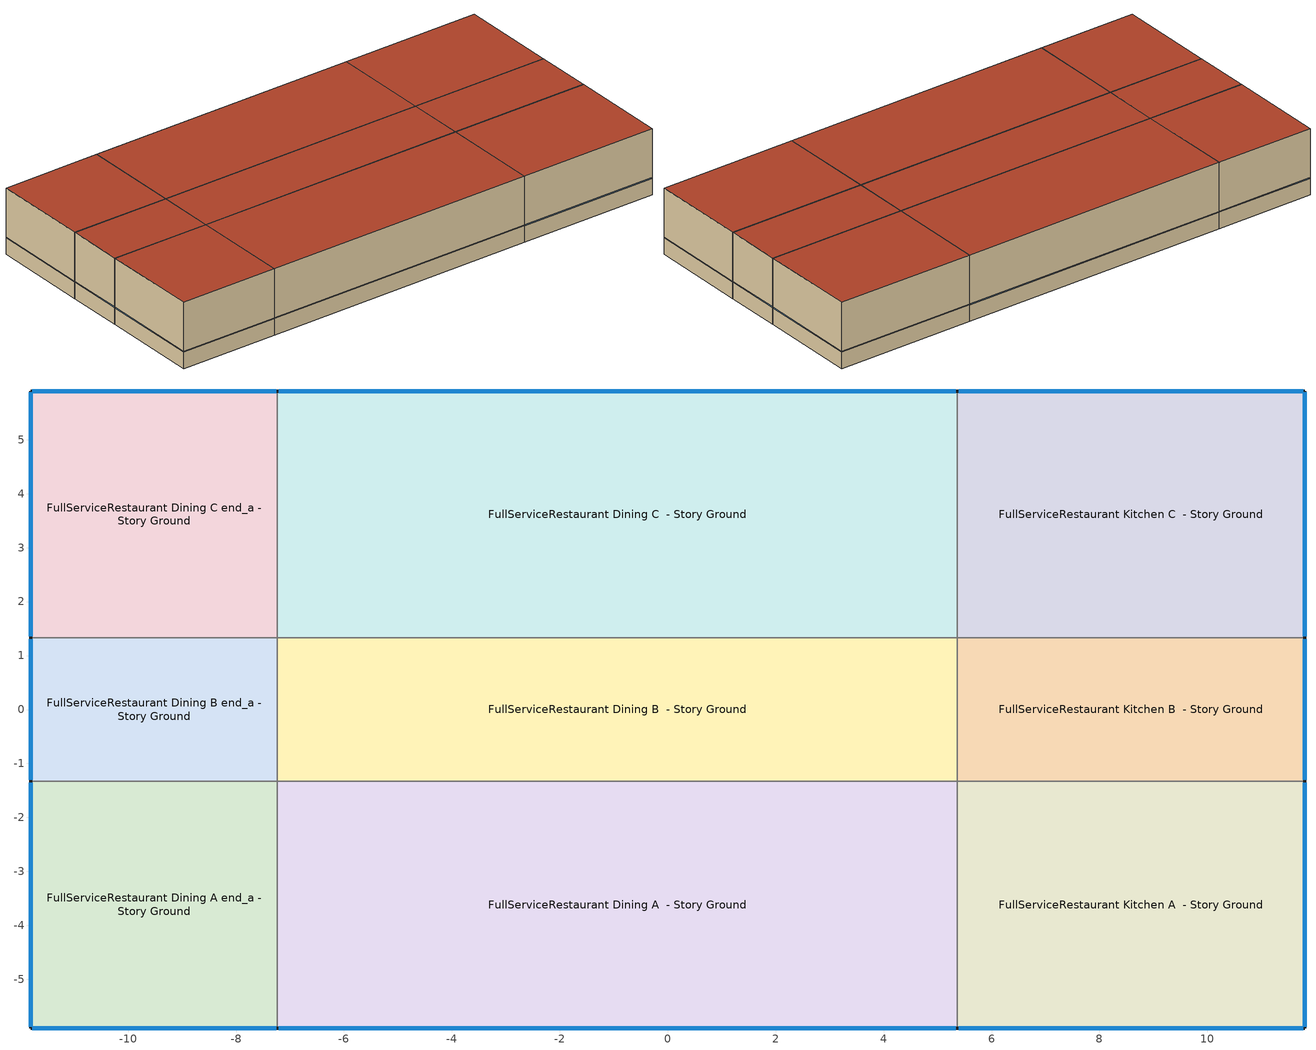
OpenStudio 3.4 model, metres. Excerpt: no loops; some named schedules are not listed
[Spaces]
FullServiceRestaurant Dining A end_a - Story Ground
 floor ground (Foundation F 126 Perim 914 Area 209): -11.8,-5.9 -11.8,-1.33 -7.23,-1.33 -7.23,-5.9 z0
 wall outside: -11.8,-1.33 -11.8,-5.9 -7.23,-5.9 z0:3.05
 wall to FullServiceRestaurant Dining B end_a - Story Ground: -7.23,-1.33 -11.8,-1.33 z0:3.05
 wall to FullServiceRestaurant Dining A  - Story Ground: -7.23,-5.9 -7.23,-1.33 z0:3.05
 window (Window U-1.01 SHGC 0.58): -11.78,-5.9 -7.26,-5.9 / -11.8,-1.36 -11.8,-5.88 z0.76:0.79
 roof outside (Typical IEAD Roof R-21.74): -7.23,-5.9 -7.23,-1.33 -11.8,-1.33 -11.8,-5.9 z3.05
FullServiceRestaurant Dining B end_a - Story Ground
 floor ground (Foundation F 126 Perim 266 Area 1217): -11.8,-1.33 -11.8,1.33 -7.23,1.33 -7.23,-1.33 z0
 wall outside: -11.8,1.33 -11.8,-1.33 z0:3.05
 wall to FullServiceRestaurant Dining C end_a - Story Ground: -7.23,1.33 -11.8,1.33 z0:3.05
 wall to FullServiceRestaurant Dining B  - Story Ground: -7.23,-1.33 -7.23,1.33 z0:3.05
 window (Window U-1.01 SHGC 0.58): -11.8,1.31 -11.8,-1.31 z0.76:0.79
 roof outside (Typical IEAD Roof R-21.74): -7.23,-1.33 -7.23,1.33 -11.8,1.33 -11.8,-1.33 z3.05
FullServiceRestaurant Dining C end_a - Story Ground
 floor ground (Foundation F 126 Perim 914 Area 209): -11.8,1.33 -11.8,5.9 -7.23,5.9 -7.23,1.33 z0
 wall outside: -7.23,5.9 -11.8,5.9 -11.8,1.33 z0:3.05
 wall to FullServiceRestaurant Dining C  - Story Ground: -7.23,1.33 -7.23,5.9 z0:3.05
 window (Window U-1.01 SHGC 0.58): -11.8,5.88 -11.8,1.36 / -7.26,5.9 -11.78,5.9 z0.76:0.79
 roof outside (Typical IEAD Roof R-21.74): -7.23,1.33 -7.23,5.9 -11.8,5.9 -11.8,1.33 z3.05
FullServiceRestaurant Dining A  - Story Ground
 floor ground (Foundation F 126 Perim 126 Area 5759): -7.23,-5.9 -7.23,-1.33 5.36,-1.33 5.36,-5.9 z0
 wall outside: -7.23,-5.9 5.36,-5.9 z0:3.05
 wall to FullServiceRestaurant Dining B  - Story Ground: 5.36,-1.33 -7.23,-1.33 z0:3.05
 wall to FullServiceRestaurant Kitchen A  - Story Ground: 5.36,-5.9 5.36,-1.33 z0:3.05
 window (Window U-1.01 SHGC 0.58): -7.21,-5.9 5.34,-5.9 z0.76:0.79
 roof outside (Typical IEAD Roof R-21.74): 5.36,-5.9 5.36,-1.33 -7.23,-1.33 -7.23,-5.9 z3.05
FullServiceRestaurant Dining B  - Story Ground
 floor ground (Foundation F 126 Perim 0 Area 3352): -7.23,-1.33 -7.23,1.33 5.36,1.33 5.36,-1.33 z0
 wall to FullServiceRestaurant Dining C  - Story Ground: 5.36,1.33 -7.23,1.33 z0:3.05
 wall to FullServiceRestaurant Kitchen B  - Story Ground: 5.36,-1.33 5.36,1.33 z0:3.05
 roof outside (Typical IEAD Roof R-21.74): 5.36,-1.33 5.36,1.33 -7.23,1.33 -7.23,-1.33 z3.05
FullServiceRestaurant Dining C  - Story Ground
 floor ground (Foundation F 126 Perim 126 Area 5759): -7.23,1.33 -7.23,5.9 5.36,5.9 5.36,1.33 z0
 wall outside: 5.36,5.9 -7.23,5.9 z0:3.05
 wall to FullServiceRestaurant Kitchen C  - Story Ground: 5.36,1.33 5.36,5.9 z0:3.05
 window (Window U-1.01 SHGC 0.58): 5.34,5.9 -7.21,5.9 z0.76:0.79
 roof outside (Typical IEAD Roof R-21.74): 5.36,1.33 5.36,5.9 -7.23,5.9 -7.23,1.33 z3.05
FullServiceRestaurant Kitchen A  - Story Ground
 floor ground (Foundation F 126 Perim 1101 Area 2945): 5.36,-5.9 5.36,-1.33 11.8,-1.33 11.8,-5.9 z0
 wall outside: 5.36,-5.9 11.8,-5.9 11.8,-1.33 z0:3.05
 wall to FullServiceRestaurant Kitchen B  - Story Ground: 11.8,-1.33 5.36,-1.33 z0:3.05
 window (Window U-1.01 SHGC 0.58): 5.39,-5.9 11.78,-5.9 / 11.8,-5.88 11.8,-1.36 z0.76:0.79
 roof outside (Typical IEAD Roof R-21.74): 11.8,-5.9 11.8,-1.33 5.36,-1.33 5.36,-5.9 z3.05
FullServiceRestaurant Kitchen B  - Story Ground
 floor ground (Foundation F 126 Perim 266 Area 1714): 5.36,-1.33 5.36,1.33 11.8,1.33 11.8,-1.33 z0
 wall outside: 11.8,-1.33 11.8,1.33 z0:3.05
 wall to FullServiceRestaurant Kitchen C  - Story Ground: 11.8,1.33 5.36,1.33 z0:3.05
 window (Window U-1.01 SHGC 0.58): 11.8,-1.31 11.8,1.31 z0.76:0.79
 roof outside (Typical IEAD Roof R-21.74): 11.8,-1.33 11.8,1.33 5.36,1.33 5.36,-1.33 z3.05
FullServiceRestaurant Kitchen C  - Story Ground
 floor ground (Foundation F 126 Perim 1101 Area 2945): 5.36,1.33 5.36,5.9 11.8,5.9 11.8,1.33 z0
 wall outside: 11.8,1.33 11.8,5.9 5.36,5.9 z0:3.05
 window (Window U-1.01 SHGC 0.58): 11.78,5.9 5.39,5.9 / 11.8,1.36 11.8,5.88 z0.76:0.79
 roof outside (Typical IEAD Roof R-21.74): 11.8,1.33 11.8,5.9 5.36,5.9 5.36,1.33 z3.05
[Site]
Phoenix Deer Valley_AZ_USA: Latitude {deg}=33.69; Longitude {deg}=-112.08; Time Zone {hr}=-7; Elevation {m}=450; Terrain=City
[Site:WaterMainsTemperature]
Calculation Method=Correlation; Annual Average Outdoor Air Temperature {C}=23.2; Maximum Difference In Monthly Average Outdoor Air Temperatures {deltaC}=22.2
[SizingPeriod:DesignDay] Daily Dry-Bulb Temperature Range {deltaC}=11.6; Barometric Pressure {Pa}=96035; Wind Speed {m/s}=4.6; Wind Direction {deg}=250; Rain Indicator=No; Snow Indicator=No; Day of Month=21; Month=7; Day Type=SummerDesignDay; Daylight Saving Time Indicator=No; Dry-Bulb Temperature Range Modifier Type=DefaultMultipliers; Solar Model Indicator=ASHRAETau; ASHRAE Clear Sky Optical Depth for Beam Irradiance=0.359; ASHRAE Clear Sky Optical Depth for Diffuse Irradiance=2.367
Name | Maximum Dry-Bulb Temperature {C} | Humidity Condition Type | Wetbulb or DewPoint at Maximum Dry-Bulb {C}
Phoenix Deer Valley Ann Clg .4% Condns DB=>MWB 1 | 42.4 | Wetbulb | 20.7
Phoenix Deer Valley Ann Clg .4% Condns WB=>MDB 1 | 34.4 | Wetbulb | 23.9
Phoenix Deer Valley Ann Clg 1% Condns DB=>MWB 1 | 41.3 | Wetbulb | 20.4
Phoenix Deer Valley Ann Clg 2% Condns DP=>MDB 1 | 29.3 | Dewpoint | 18.9
[ClimateZones]
Climate Zone Institution Name 1=ASHRAE; Climate Zone Document Name 1=ANSI/ASHRAE Standard 169; Climate Zone Document Year 1=2006; Climate Zone Value 1=ASHRAE 169-2013-2B
[Building]
ComStock DOE Ref 1980-2004|FullServiceRestaurant: North Axis {deg}=180; Default Construction Set=ComStock DOE Ref 1980-2004 - FullSrvRest - ASHRAE 169-2013-2B; Default Schedule Set=Building Default Schedule Set; Standards Building Type=FullServiceRestaurant
[Site:GroundTemperature:FCfactorMethod]
January Ground Temperature {C}=20.9; February Ground Temperature {C}=15.4; March Ground Temperature {C}=11.9; April Ground Temperature {C}=14.8; May Ground Temperature {C}=12.7; June Ground Temperature {C}=15.4; July Ground Temperature {C}=23.3; August Ground Temperature {C}=26.3; September Ground Temperature {C}=31.2; October Ground Temperature {C}=30.4; November Ground Temperature {C}=29.8; December Ground Temperature {C}=27.8
[Construction:FfactorGroundFloor] F-Factor {W/m-K}=1.26344
Name | Area {m2} | PerimeterExposed {m}
Foundation F 126 Perim 1101 Area 2945 | 29.447 | 11.0127
Foundation F 126 Perim 266 Area 1714 | 17.1378 | 2.66085
Foundation F 126 Perim 0 Area 3352 | 33.5187 | 0
Foundation F 126 Perim 126 Area 5759 | 57.5934 | 12.597
Foundation F 126 Perim 914 Area 209 | 20.9032 | 9.144
Foundation F 126 Perim 266 Area 1217 | 12.1654 | 2.66085
[DefaultConstructionSet]
ComStock DOE Ref 1980-2004 - FullSrvRest - ASHRAE 169-2013-2B: Default Exterior Surface Constructions=Default Surface Constructions 1; Default Interior Surface Constructions=Default Surface Constructions 2; Default Ground Contact Surface Constructions=Default Surface Constructions 3; Default Exterior SubSurface Constructions=Default Sub Surface Constructions 1; Default Interior SubSurface Constructions=Default Sub Surface Constructions 2; Interior Partition Construction=Typical Interior Partition
[DefaultSurfaceConstructions]
Name | Floor Construction | Wall Construction | Roof Ceiling Construction
Default Surface Constructions 1 | Typical Insulated Exterior Mass Floor | Typical Insulated Steel Framed Exterior Wall R-4.17 | Typical Wood Joist Attic Floor R-21.74
Default Surface Constructions 2 | Typical Interior Floor | Typical Interior Wall | Typical Interior Ceiling
Default Surface Constructions 3 | Typical Insulated Carpeted 6in Slab Floor | Typical Insulated Basement Mass Wall
[Construction]
Typical Insulated Exterior Mass Floor: Typical Insulation R-1.99, 4 in. Normalweight Concrete Floor, Typical Carpet Pad
Typical Insulated Steel Framed Exterior Wall R-4.17: 25mm Stucco, 5/8 in. Gypsum Board, Typical Insulation R-1.99, 5/8 in. Gypsum Board
Typical Wood Joist Attic Floor R-21.74: 5/8 in. Gypsum Board, Typical Insulation R-20.1
Typical Interior Floor: 100mm Normalweight concrete floor, CP02 CARPET PAD
Typical Interior Wall: G01 13mm gypsum board, G01 13mm gypsum board
Typical Interior Ceiling: CP02 CARPET PAD, 100mm Normalweight concrete floor
Typical Insulated Carpeted 6in Slab Floor: 6 in. Normalweight Concrete Floor, Typical Carpet Pad
Typical Insulated Basement Mass Wall: 8 in. Concrete Block Basement Wall
U 1.22 SHGC 0.25 Simple Glazing Window U-1.22 SHGC 0.25: U 1.22 SHGC 0.25 Simple Glazing U-1.22 SHGC 0.25
U 1.22 SHGC 0.25 Simple Glazing Window U-1.22 SHGC 0.25 1: U 1.22 SHGC 0.25 Simple Glazing U-1.22 SHGC 0.25 1
Typical Insulated Metal Door: F08 Metal surface, Typical Insulation R-20.62
U 0.88 SHGC 0.16 Sgl Ref-A-L Clr 6mm: REF A CLEAR LO 6MM
Typical Overhead Door: Typical Insulation R-20.62
Typical Interior Window: Clear 3mm
Typical Interior Door; Typical Interior Partition: G05 25mm wood
Typical IEAD Roof R-21.74: Roof Membrane, Typical Insulation R-20.62, Metal Roof Surface
InteriorFurnishings 1: Std Wood 6inch 1
Window U-1.01 SHGC 0.58: Simple Glazing Single - No LowE - Tinted/Reflective - Aluminum
[Material:NoMass] Roughness=Smooth; Thermal Absorptance=0.9; Solar Absorptance=0.7
Name | Thermal Resistance {m2-K/W} | Visible Absorptance
Typical Insulation R-1.99 | 0.350071 | 0.7
Typical Carpet Pad; CP02 CARPET PAD | 0.21648 | 0.8
Typical Insulation R-20.1 | 3.54067 | 0.7
Typical Insulation R-20.62 | 3.63172 | 0.7
[Material] Thermal Absorptance=0.9
Name | Roughness | Thickness {m} | Conductivity {W/m-K} | Density {kg/m3} | Specific Heat {J/kg-K} | Solar Absorptance | Visible Absorptance
4 in. Normalweight Concrete Floor | MediumRough | 0.1016 | 2.31 | 2322 | 832 | 0.7 | 0.7
25mm Stucco | Smooth | 0.0254 | 0.72 | 1856 | 840 | 0.7 | 0.7
5/8 in. Gypsum Board | MediumSmooth | 0.0159 | 0.16 | 800 | 1090 | 0.7 | 0.7
100mm Normalweight concrete floor | MediumRough | 0.1016 | 2.31045 | 2322 | 832.557 | 0.7 | 0.7
G01 13mm gypsum board | Smooth | 0.0127 | 0.160031 | 800.001 | 1090.73 | 0.7 | 0.5
6 in. Normalweight Concrete Floor | MediumRough | 0.1524 | 2.31 | 2322 | 832 | 0.7 | 0.7
8 in. Concrete Block Basement Wall | MediumRough | 0.2032 | 1.326 | 1842 | 912 | 0.7 | 0.7
F08 Metal surface; Metal Roof Surface | Smooth | 0.0008 | 45.28 | 7824 | 500 | 0.7 | 0.7
G05 25mm wood | MediumSmooth | 0.0254 | 0.15 | 608 | 1630 | 0.5 | 0.5
Roof Membrane | VeryRough | 0.0095 | 0.16 | 1121.29 | 1460 | 0.7 | 0.7
Std Wood 6inch 1 | MediumSmooth | 0.15 | 0.12 | 540 | 1210 | 0.7 | 0.7
[DefaultSubSurfaceConstructions]
Name | Fixed Window Construction | Operable Window Construction | Door Construction | Glass Door Construction | Overhead Door Construction | Tubular Daylight Dome Construction | Tubular Daylight Diffuser Construction
Default Sub Surface Constructions 1 | U 1.22 SHGC 0.25 Simple Glazing Window U-1.22 SHGC 0.25 | U 1.22 SHGC 0.25 Simple Glazing Window U-1.22 SHGC 0.25 1 | Typical Insulated Metal Door | U 0.88 SHGC 0.16 Sgl Ref-A-L Clr 6mm | Typical Overhead Door | Typical Interior Window | Typical Interior Window
Default Sub Surface Constructions 2 | Typical Interior Window | Typical Interior Window | Typical Interior Door
[WindowMaterial:SimpleGlazingSystem]
Name | U-Factor {W/m2-K} | Solar Heat Gain Coefficient | Visible Transmittance
U 1.22 SHGC 0.25 Simple Glazing U-1.22 SHGC 0.25; U 1.22 SHGC 0.25 Simple Glazing U-1.22 SHGC 0.25 1 | 6.92748 | 0.25 | 0.11
Simple Glazing Single - No LowE - Tinted/Reflective - Aluminum | 5.73505 | 0.579 | 0.455
[WindowMaterial:Glazing] Optical Data Type=SpectralAverage; Infrared Transmittance at Normal Incidence=0; Front Side Infrared Hemispherical Emissivity=0.84; Conductivity {W/m-K}=0.9; Dirt Correction Factor for Solar and Visible Transmittance=1; Solar Diffusing=No
Name | Thickness {m} | Solar Transmittance at Normal Incidence | Front Side Solar Reflectance at Normal Incidence | Back Side Solar Reflectance at Normal Incidence | Visible Transmittance at Normal Incidence | Front Side Visible Reflectance at Normal Incidence | Back Side Visible Reflectance at Normal Incidence | Back Side Infrared Hemispherical Emissivity
REF A CLEAR LO 6MM | 0.006 | 0.066 | 0.341 | 0.493 | 0.08 | 0.41 | 0.37 | 0.4
Clear 3mm | 0.003 | 0.837 | 0.075 | 0.075 | 0.898 | 0.081 | 0.081 | 0.84
[SpaceType] Standards Building Type=FullServiceRestaurant
Name | Default Schedule Set | Design Specification Outdoor Air Object | Standards Space Type
FullServiceRestaurant Kitchen - ComStock DOE Ref 1980-2004 | FullServiceRestaurant Kitchen Schedule Set | FullServiceRestaurant Kitchen Ventilation | Kitchen
FullServiceRestaurant Dining - ComStock DOE Ref 1980-2004 | FullServiceRestaurant Dining Schedule Set | FullServiceRestaurant Dining Ventilation | Dining
[BuildingStory]
Story Ground: Nominal Z Coordinate {m}=0; Nominal Floor to Floor Height {m}=3.048
[Space] Building Story=Story Ground
Name | Space Type | Thermal Zone
FullServiceRestaurant Dining A end_a - Story Ground | FullServiceRestaurant Dining - ComStock DOE Ref 1980-2004 | Zone FullServiceRestaurant Dining A end_a - Story Ground
FullServiceRestaurant Dining B end_a - Story Ground | FullServiceRestaurant Dining - ComStock DOE Ref 1980-2004 | Zone FullServiceRestaurant Dining B end_a - Story Ground
FullServiceRestaurant Dining C end_a - Story Ground | FullServiceRestaurant Dining - ComStock DOE Ref 1980-2004 | Zone FullServiceRestaurant Dining C end_a - Story Ground
FullServiceRestaurant Dining A  - Story Ground | FullServiceRestaurant Dining - ComStock DOE Ref 1980-2004 | Zone FullServiceRestaurant Dining A  - Story Ground
FullServiceRestaurant Dining B  - Story Ground | FullServiceRestaurant Dining - ComStock DOE Ref 1980-2004 | Zone FullServiceRestaurant Dining B  - Story Ground
FullServiceRestaurant Dining C  - Story Ground | FullServiceRestaurant Dining - ComStock DOE Ref 1980-2004 | Zone FullServiceRestaurant Dining C  - Story Ground
FullServiceRestaurant Kitchen A  - Story Ground | FullServiceRestaurant Kitchen - ComStock DOE Ref 1980-2004 | Zone FullServiceRestaurant Kitchen A  - Story Ground
FullServiceRestaurant Kitchen B  - Story Ground | FullServiceRestaurant Kitchen - ComStock DOE Ref 1980-2004 | Zone FullServiceRestaurant Kitchen B  - Story Ground
FullServiceRestaurant Kitchen C  - Story Ground | FullServiceRestaurant Kitchen - ComStock DOE Ref 1980-2004 | Zone FullServiceRestaurant Kitchen C  - Story Ground
[ThermalZone] Multiplier=1; Use Ideal Air Loads=No
Name | Thermostat
Zone FullServiceRestaurant Dining A end_a - Story Ground | FullServiceRestaurant Dining - ComStock DOE Ref 1980-2004 Thermostat 1
Zone FullServiceRestaurant Dining B end_a - Story Ground | FullServiceRestaurant Dining - ComStock DOE Ref 1980-2004 Thermostat 3
Zone FullServiceRestaurant Dining C end_a - Story Ground | FullServiceRestaurant Dining - ComStock DOE Ref 1980-2004 Thermostat 5
Zone FullServiceRestaurant Dining A  - Story Ground | FullServiceRestaurant Dining - ComStock DOE Ref 1980-2004 Thermostat
Zone FullServiceRestaurant Dining B  - Story Ground | FullServiceRestaurant Dining - ComStock DOE Ref 1980-2004 Thermostat 2
Zone FullServiceRestaurant Dining C  - Story Ground | FullServiceRestaurant Dining - ComStock DOE Ref 1980-2004 Thermostat 4
Zone FullServiceRestaurant Kitchen A  - Story Ground | FullServiceRestaurant Kitchen - ComStock DOE Ref 1980-2004 Thermostat
Zone FullServiceRestaurant Kitchen B  - Story Ground | FullServiceRestaurant Kitchen - ComStock DOE Ref 1980-2004 Thermostat 1
Zone FullServiceRestaurant Kitchen C  - Story Ground | FullServiceRestaurant Kitchen - ComStock DOE Ref 1980-2004 Thermostat 2
[People:Definition] Number of People Calculation Method=People/Area; Fraction Radiant=0.3
Name | People per Space Floor Area {person/m2}
FullServiceRestaurant Dining People Definition | 0.721182
FullServiceRestaurant Kitchen People Definition | 0.0538196
[People] Work Efficiency Schedule=Work Efficiency Schedule; Clothing Insulation Schedule=Clothing Schedule; Air Velocity Schedule=Air Velocity Schedule; Multiplier=1
Name | People Definition | Space or SpaceType
FullServiceRestaurant Dining People | FullServiceRestaurant Dining People Definition | FullServiceRestaurant Dining - ComStock DOE Ref 1980-2004
FullServiceRestaurant Kitchen People | FullServiceRestaurant Kitchen People Definition | FullServiceRestaurant Kitchen - ComStock DOE Ref 1980-2004
[Lights:Definition] Design Level Calculation Method=Watts/Area; Fraction Visible=0.2; Return Air Fraction=0
Name | Watts per Space Floor Area {W/m2} | Fraction Radiant
FullServiceRestaurant Dining - ComStock DOE Ref 1980-2004 General Lights Definition | 1.90286 | 0.31
FullServiceRestaurant Dining - ComStock DOE Ref 1980-2004 Task Lights Definition | 2.61484 | 0.125
FullServiceRestaurant Dining - ComStock DOE Ref 1980-2004 Wall Wash Lights Definition | 3.8133 | 0.125
FullServiceRestaurant Kitchen - ComStock DOE Ref 1980-2004 General Lights Definition | 7.18292 | 0.31
FullServiceRestaurant Kitchen - ComStock DOE Ref 1980-2004 Task Lights Definition | 8.69031 | 0.125
[ElectricEquipment:Definition] Design Level Calculation Method=Watts/Area; Fraction Latent=0.25; Fraction Radiant=0.3
Name | Watts per Space Floor Area {W/m2} | Fraction Lost
FullServiceRestaurant Dining Elec Equip Definition | 27.1251 | 0
FullServiceRestaurant Kitchen Elec Equip Definition | 168.455 | 0.2
[ElectricEquipment] Schedule=FoodService_Restaurant BLDG_EQUIP_EndUseData BPR Adjusted
Name | Electric Equipment Definition | Space or SpaceType
FullServiceRestaurant Dining Elec Equip | FullServiceRestaurant Dining Elec Equip Definition | FullServiceRestaurant Dining - ComStock DOE Ref 1980-2004
FullServiceRestaurant Kitchen Elec Equip | FullServiceRestaurant Kitchen Elec Equip Definition | FullServiceRestaurant Kitchen - ComStock DOE Ref 1980-2004
[DesignSpecification:OutdoorAir] Outdoor Air Method=Sum
Name | Outdoor Air Flow per Person {m3/s-person} | Outdoor Air Flow per Floor Area {m3/s-m2}
FullServiceRestaurant Dining Ventilation | 0.00943895
FullServiceRestaurant Kitchen Ventilation |  | 0.0023876
[DefaultScheduleSet]
Name | Number of People Schedule | People Activity Level Schedule | Lighting Schedule | Electric Equipment Schedule | Infiltration Schedule | Gas Equipment Schedule | Hours of Operation Schedule
FullServiceRestaurant Dining Schedule Set | FullServiceRestaurant Bldg Occ | FullServiceRestaurant Activity | FoodService_Restaurant BLDG_LIGHT_EndUseData | FoodService_Restaurant BLDG_EQUIP_EndUseData | FullServiceRestaurant Infil Half On
FullServiceRestaurant Kitchen Schedule Set | FullServiceRestaurant Bldg Occ | FullServiceRestaurant Activity | FoodService_Restaurant BLDG_LIGHT_EndUseData | FoodService_Restaurant BLDG_EQUIP_EndUseData | FullServiceRestaurant Infil Half On | FullServiceRestaurant Gas Equip
Building Default Schedule Set |  |  |  |  |  |  | Building Hours of Operation NonResidential
[GasEquipment:Definition]
FullServiceRestaurant Kitchen Gas Equip Definition: Design Level Calculation Method=Watts/Area; Watts per Space Floor Area {W/m2}=1194.8; Fraction Latent=0.1; Fraction Radiant=0.2; Fraction Lost=0.7
[GasEquipment]
FullServiceRestaurant Kitchen Gas Equip: Gas Equipment Definition=FullServiceRestaurant Kitchen Gas Equip Definition; Space or SpaceType=FullServiceRestaurant Kitchen - ComStock DOE Ref 1980-2004
[SpaceInfiltration:DesignFlowRate] Schedule=Always On Discrete; Design Flow Rate Calculation Method=Flow/ExteriorArea; Constant Term Coefficient=0; Temperature Term Coefficient=0; Velocity Term Coefficient=0.224; Velocity Squared Term Coefficient=0
Name | Space or SpaceType | Flow per Exterior Surface Area {m3/s-m2}
FullServiceRestaurant Dining A  - Story Ground Infiltration | FullServiceRestaurant Dining A  - Story Ground | 0.000410093
FullServiceRestaurant Dining A end_a - Story Ground Infiltration | FullServiceRestaurant Dining A end_a - Story Ground | 0.000585847
FullServiceRestaurant Dining B end_a - Story Ground Infiltration | FullServiceRestaurant Dining B end_a - Story Ground | 0.000410093
FullServiceRestaurant Dining C  - Story Ground Infiltration | FullServiceRestaurant Dining C  - Story Ground | 0.000410093
FullServiceRestaurant Dining C end_a - Story Ground Infiltration | FullServiceRestaurant Dining C end_a - Story Ground | 0.000585847
FullServiceRestaurant Kitchen A  - Story Ground Infiltration | FullServiceRestaurant Kitchen A  - Story Ground | 0.00054613
FullServiceRestaurant Kitchen B  - Story Ground Infiltration | FullServiceRestaurant Kitchen B  - Story Ground | 0.000329328
FullServiceRestaurant Kitchen C  - Story Ground Infiltration | FullServiceRestaurant Kitchen C  - Story Ground | 0.00054613
[Exterior:Lights:Definition]
Name | Design Level {W}
Parking Areas and Drives Def (W/ft^2) | 0.0497494
Building Facades Def (W/ft^2) | 0.25
Main Entries Def (W/ft) | 30
Other Doors Def (W/ft) | 25
[Exterior:Lights] Schedule=Always On Discrete; Control Option=AstronomicalClock
Name | Exterior Lights Definition | Multiplier
Parking Areas and Drives | Parking Areas and Drives Def (W/ft^2) | 12150
Building Facades | Building Facades Def (W/ft^2) | 2323.79
Main Entries | Main Entries Def (W/ft) | 8
Other Doors | Other Doors Def (W/ft) | 3.6
[ZoneMixing] Schedule=RestaurantSitDown Kitchen_Exhaust_SCH; Design Flow Rate Calculation Method=Flow/Zone
Name | Zone | Design Flow Rate {m3/s} | Source Zone
Zone Mixing 1 | Zone FullServiceRestaurant Kitchen A  - Story Ground | 0.0977721 | Zone FullServiceRestaurant Dining A  - Story Ground
Zone Mixing 2 | Zone FullServiceRestaurant Kitchen B  - Story Ground | 0.0569023 | Zone FullServiceRestaurant Dining B  - Story Ground
Zone Mixing 3 | Zone FullServiceRestaurant Kitchen C  - Story Ground | 0.0977721 | Zone FullServiceRestaurant Dining C  - Story Ground
[ThermostatSetpoint:DualSetpoint]
Name | Heating Setpoint Temperature Schedule | Cooling Setpoint Temperature Schedule
FullServiceRestaurant Dining - ComStock DOE Ref 1980-2004 Thermostat; FullServiceRestaurant Dining - ComStock DOE Ref 1980-2004 Thermostat 1; FullServiceRestaurant Dining - ComStock DOE Ref 1980-2004 Thermostat 2; FullServiceRestaurant Dining - ComStock DOE Ref 1980-2004 Thermostat 3; FullServiceRestaurant Dining - ComStock DOE Ref 1980-2004 Thermostat 4; FullServiceRestaurant Dining - ComStock DOE Ref 1980-2004 Thermostat 5 | FullServiceRestaurant HtgSetp | FullServiceRestaurant ClgSetp
FullServiceRestaurant Kitchen - ComStock DOE Ref 1980-2004 Thermostat; FullServiceRestaurant Kitchen - ComStock DOE Ref 1980-2004 Thermostat 1; FullServiceRestaurant Kitchen - ComStock DOE Ref 1980-2004 Thermostat 2 | FullServiceRestaurant HtgSetp Kitchen | FullServiceRestaurant ClgSetp Kitchen
[InternalMass:Definition]
Internal Mass Definition 2: Construction=InteriorFurnishings 1; Design Level Calculation Method=SurfaceArea/Area; Surface Area per Space Floor Area=2
[InternalMass] Internal Mass Definition=Internal Mass Definition 2; Multiplier=1
Name | Space or SpaceType
FullServiceRestaurant Kitchen C  - Story Ground Mass | FullServiceRestaurant Kitchen C  - Story Ground
FullServiceRestaurant Kitchen B  - Story Ground Mass | FullServiceRestaurant Kitchen B  - Story Ground
FullServiceRestaurant Dining B  - Story Ground Mass | FullServiceRestaurant Dining B  - Story Ground
FullServiceRestaurant Dining A  - Story Ground Mass | FullServiceRestaurant Dining A  - Story Ground
FullServiceRestaurant Kitchen A  - Story Ground Mass | FullServiceRestaurant Kitchen A  - Story Ground
FullServiceRestaurant Dining C end_a - Story Ground Mass | FullServiceRestaurant Dining C end_a - Story Ground
FullServiceRestaurant Dining B end_a - Story Ground Mass | FullServiceRestaurant Dining B end_a - Story Ground
FullServiceRestaurant Dining C  - Story Ground Mass | FullServiceRestaurant Dining C  - Story Ground
FullServiceRestaurant Dining A end_a - Story Ground Mass | FullServiceRestaurant Dining A end_a - Story Ground
[Lights] Schedule=FoodService_Restaurant BLDG_LIGHT_EndUseData BPR Adjusted; Fraction Replaceable=1
Name | Lights Definition | Space or SpaceType
FullServiceRestaurant Dining - ComStock DOE Ref 1980-2004 General Lighting | FullServiceRestaurant Dining - ComStock DOE Ref 1980-2004 General Lights Definition | FullServiceRestaurant Dining - ComStock DOE Ref 1980-2004
FullServiceRestaurant Dining - ComStock DOE Ref 1980-2004 Task Lighting | FullServiceRestaurant Dining - ComStock DOE Ref 1980-2004 Task Lights Definition | FullServiceRestaurant Dining - ComStock DOE Ref 1980-2004
FullServiceRestaurant Dining - ComStock DOE Ref 1980-2004 Wall Wash Lighting | FullServiceRestaurant Dining - ComStock DOE Ref 1980-2004 Wall Wash Lights Definition | FullServiceRestaurant Dining - ComStock DOE Ref 1980-2004
FullServiceRestaurant Kitchen - ComStock DOE Ref 1980-2004 General Lighting | FullServiceRestaurant Kitchen - ComStock DOE Ref 1980-2004 General Lights Definition | FullServiceRestaurant Kitchen - ComStock DOE Ref 1980-2004
FullServiceRestaurant Kitchen - ComStock DOE Ref 1980-2004 Task Lighting | FullServiceRestaurant Kitchen - ComStock DOE Ref 1980-2004 Task Lights Definition | FullServiceRestaurant Kitchen - ComStock DOE Ref 1980-2004
[Schedule:Ruleset]
Name | Default Day Schedule | Summer Design Day Schedule | Winter Design Day Schedule
Clothing Schedule | Clothing Schedule Default Winter Clothes
Air Velocity Schedule | Air Velocity Schedule Default
Work Efficiency Schedule | Work Efficiency Schedule Default
FullServiceRestaurant Bldg Occ | FullServiceRestaurant Bldg Occ Default | FullServiceRestaurant Bldg Occ Summer Design Day | FullServiceRestaurant Bldg Occ Winter Design Day
FullServiceRestaurant Activity | FullServiceRestaurant Activity Default | FullServiceRestaurant Activity Summer Design Day | FullServiceRestaurant Activity Winter Design Day
FoodService_Restaurant BLDG_LIGHT_EndUseData | FoodService_Restaurant BLDG_LIGHT_EndUseData Default | FoodService_Restaurant BLDG_LIGHT_EndUseData Summer Design Day | FoodService_Restaurant BLDG_LIGHT_EndUseData Winter Design Day
FoodService_Restaurant BLDG_EQUIP_EndUseData | FoodService_Restaurant BLDG_EQUIP_EndUseData Default | FoodService_Restaurant BLDG_EQUIP_EndUseData Summer Design Day | FoodService_Restaurant BLDG_EQUIP_EndUseData Winter Design Day
FullServiceRestaurant Infil Half On | FullServiceRestaurant Infil Half On Default | FullServiceRestaurant Infil Half On Summer Design Day | FullServiceRestaurant Infil Half On Winter Design Day
FullServiceRestaurant Gas Equip | FullServiceRestaurant Gas Equip Default | FullServiceRestaurant Gas Equip Summer Design Day | FullServiceRestaurant Gas Equip Winter Design Day
RestaurantSitDown Kitchen_Exhaust_SCH | RestaurantSitDown Kitchen_Exhaust_SCH Default | RestaurantSitDown Kitchen_Exhaust_SCH Summer Design Day | RestaurantSitDown Kitchen_Exhaust_SCH Winter Design Day
FullServiceRestaurant HtgSetp | FullServiceRestaurant HtgSetp Default | Schedule Day 11 | Schedule Day 12
FullServiceRestaurant ClgSetp | FullServiceRestaurant ClgSetp Default | Schedule Day 8 | Schedule Day 9
FullServiceRestaurant HtgSetp Kitchen | FullServiceRestaurant HtgSetp Kitchen Default | Schedule Day 5 | Schedule Day 6
FullServiceRestaurant ClgSetp Kitchen | FullServiceRestaurant ClgSetp Kitchen Default | Schedule Day 2 | Schedule Day 3
Building Hours of Operation NonResidential | Building Hours of Operation NonResidential Default | Building Hours of Operation NonResidential Summer Design Day | Building Hours of Operation NonResidential Winter Design Day
FoodService_Restaurant BLDG_LIGHT_EndUseData BPR Adjusted | FoodService_Restaurant BLDG_LIGHT_EndUseData Default 1 | FoodService_Restaurant BLDG_LIGHT_EndUseData Summer Design Day 1 | FoodService_Restaurant BLDG_LIGHT_EndUseData Winter Design Day 1
FoodService_Restaurant BLDG_EQUIP_EndUseData BPR Adjusted | FoodService_Restaurant BLDG_EQUIP_EndUseData Default 1 | FoodService_Restaurant BLDG_EQUIP_EndUseData Summer Design Day 1 | FoodService_Restaurant BLDG_EQUIP_EndUseData Winter Design Day 1
[Schedule:Day]
FullServiceRestaurant Bldg Occ Default: Yes, 3, 45, 0, 3, 54, 0.00833333, 4, 4, 0.0166667, 4, 15, 0.025, 4, 25, 0.0333333, 4, 35, 0.0416667, 4, 45, 0.05, 4, 55, 0.0583333, 5, 5, 0.0666667, 5, 15, 0.075, 5, 25, 0.0833333, 5, 35, 0.0916667, 5, 45, 0.1, 5, 55, 0.15, 6, 5, 0.2, 6, 15, 0.25, 6, 25, 0.3, 6, 35, 0.35, 6, 45, 0.4, 8, 45, 0.4, 8, 54, 0.780952, 9, 4, 0.761905, 9, 14, 0.742857, 9, 24, 0.72381, 9, 34, 0.704762, 9, 37, 0.7, 9, 47, 0.65, 9, 57, 0.6, 10, 7, 0.55, 10, 17, 0.5, 10, 27, 0.45, 10, 37, 0.4, 10, 47, 0.366667, 10, 57, 0.333333, 11, 7, 0.3, 11, 17, 0.266667, 11, 27, 0.233333, 11, 37, 0.2, 11, 47, 0.208333, 11, 57, 0.216667, 12, 7, 0.225, 12, 17, 0.233333, 12, 27, 0.241667, 12, 37, 0.25, 12, 47, 0.291667, 12, 57, 0.333333, 13, 7, 0.375, 13, 17, 0.416667, 13, 27, 0.458333, 13, 37, 0.5, 13, 47, 0.614286, 13, 57, 0.728571, 14, 3, 0.8, 14, 13, 0.685714, 14, 23, 0.571429, 14, 30, 0.5, 14, 39, 0.475, 14, 49, 0.45, 14, 59, 0.425, 15, 9, 0.4, 15, 19, 0.375, 15, 29, 0.35, 15, 30, 0.35, 15, 39, 0.325, 15, 49, 0.3, 15, 59, 0.275, 16, 9, 0.25, 16, 19, 0.225, 16, 30, 0.2, 16, 40, 0.175, 16, 50, 0.15, 17, 0, 0.125, 17, 10, 0.1, 17, 20, 0.075, 17, 30, 0.05, 17, 40, 0.0416667, 17, 50, 0.0333333, 18, 0, 0.025, 18, 10, 0.0166667, 18, 20, 0.00833333, 18, 30, 0, 24, 0, 0
FullServiceRestaurant Bldg Occ Summer Design Day; FoodService_Restaurant BLDG_LIGHT_EndUseData Summer Design Day; FoodService_Restaurant BLDG_EQUIP_EndUseData Summer Design Day; Building Hours of Operation NonResidential Winter Design Day; Building Hours of Operation NonResidential Summer Design Day: 24, 0, 1
FullServiceRestaurant Bldg Occ Winter Design Day; FoodService_Restaurant BLDG_LIGHT_EndUseData Winter Design Day: 24, 0, 0
FullServiceRestaurant Activity Default: Yes, 24, 0, 120
FullServiceRestaurant Activity Winter Design Day; FullServiceRestaurant Activity Summer Design Day: 24, 0, 120
FoodService_Restaurant BLDG_LIGHT_EndUseData Default: Yes, 0, 10, 0.460129, 0, 20, 0.437258, 0, 30, 0.414388, 0, 40, 0.398458, 0, 49, 0.382528, 0, 59, 0.366598, 1, 9, 0.350668, 1, 19, 0.334738, 1, 30, 0.318808, 1, 40, 0.311552, 1, 50, 0.304295, 2, 0, 0.297039, 2, 9, 0.289782, 2, 19, 0.282526, 2, 29, 0.27527, 2, 30, 0.27527, 2, 39, 0.272114, 2, 49, 0.268958, 2, 59, 0.265803, 3, 9, 0.262647, 3, 19, 0.259491, 3, 29, 0.256336, 3, 30, 0.256336, 3, 39, 0.258053, 3, 49, 0.259771, 3, 59, 0.261488, 4, 9, 0.263206, 4, 19, 0.264924, 4, 30, 0.266641, 4, 40, 0.268146, 4, 50, 0.269651, 5, 0, 0.271156, 5, 10, 0.27266, 5, 20, 0.274165, 5, 30, 0.27567, 5, 40, 0.279704, 5, 50, 0.283737, 6, 0, 0.287771, 6, 10, 0.291804, 6, 20, 0.295838, 6, 30, 0.299872, 6, 40, 0.318125, 6, 50, 0.336378, 7, 0, 0.354631, 7, 10, 0.372884, 7, 20, 0.391137, 7, 30, 0.409391, 7, 40, 0.430604, 7, 50, 0.451818, 8, 0, 0.473031, 8, 9, 0.494245, 8, 19, 0.515459, 8, 29, 0.536672, 8, 30, 0.536672, 8, 39, 0.555146, 8, 49, 0.573619, 8, 59, 0.592093, 9, 9, 0.610566, 9, 19, 0.629039, 9, 29, 0.647513, 9, 30, 0.647513, 9, 39, 0.659585, 9, 49, 0.671656, 9, 59, 0.683728, 10, 9, 0.695799, 10, 19, 0.707871, 10, 29, 0.719943, 10, 30, 0.719943, 10, 39, 0.724999, 10, 49, 0.730056, 10, 59, 0.735112, 11, 9, 0.740169, 11, 19, 0.745226, 11, 29, 0.750282, 11, 30, 0.750282, 11, 39, 0.750858, 11, 49, 0.751433, 11, 59, 0.752009, 12, 9, 0.752585, 12, 19, 0.75316, 12, 29, 0.753736, 12, 30, 0.753736, 12, 39, 0.75395, 12, 49, 0.754164, 12, 59, 0.754377, 13, 9, 0.754591, 13, 19, 0.754805, 13, 29, 0.755019, 13, 30, 0.755019, 13, 39, 0.755089, 13, 49, 0.755159, 13, 59, 0.755229, 14, 9, 0.755299, 14, 19, 0.755369, 14, 29, 0.755439, 14, 30, 0.755439, 14, 39, 0.75524, 14, 49, 0.755041, 14, 59, 0.754842, 15, 9, 0.754643, 15, 19, 0.754444, 15, 29, 0.754245, 15, 30, 0.754245, 15, 39, 0.754303, 15, 49, 0.75436, 15, 59, 0.754418, 16, 9, 0.754476, 16, 19, 0.754534, 16, 30, 0.754592, 16, 40, 0.754518, 16, 50, 0.754444, 17, 0, 0.75437, 17, 10, 0.754296, 17, 20, 0.754223, 17, 30, 0.754149, 17, 40, 0.756577, 17, 50, 0.759005, 18, 0, 0.761434, 18, 10, 0.763862, 18, 20, 0.76629, 18, 30, 0.768719, 18, 40, 0.768767, 18, 50, 0.768815, 19, 0, 0.768863, 19, 10, 0.768911, 19, 20, 0.768959, 19, 30, 0.769007, 19, 40, 0.768142, 19, 50, 0.767278, 20, 0, 0.766413, 20, 10, 0.765548, 20, 20, 0.764683, 20, 30, 0.763818, 20, 40, 0.760138, 20, 50, 0.756458, 21, 0, 0.752779, 21, 10, 0.749099, 21, 20, 0.745419, 21, 30, 0.741739, 21, 40, 0.731264, 21, 50, 0.720788, 22, 0, 0.710313, 22, 10, 0.699838, 22, 20, 0.689363, 22, 30, 0.678887, 22, 40, 0.657675, 22, 50, 0.636462, 23, 0, 0.61525, 23, 10, 0.594037, 23, 20, 0.572824, 23, 30, 0.551612, 23, 40, 0.528741, 23, 50, 0.50587, 24, 0, 0.483
FoodService_Restaurant BLDG_EQUIP_EndUseData Default: Yes, 0, 10, 0.0556355, 0, 20, 0.0564927, 0, 30, 0.0573498, 0, 40, 0.0582069, 0, 50, 0.059064, 1, 0, 0.0599212, 1, 10, 0.0607783, 1, 20, 0.0616354, 1, 30, 0.0624926, 1, 40, 0.0633497, 1, 50, 0.0642068, 2, 0, 0.0650639, 2, 10, 0.0659211, 2, 20, 0.0667782, 2, 30, 0.0676353, 2, 40, 0.0684924, 2, 45, 0.068921, 2, 54, 0.083074, 3, 4, 0.097227, 3, 14, 0.11138, 3, 24, 0.125533, 3, 34, 0.139686, 3, 44, 0.153839, 3, 45, 0.153839, 3, 54, 0.157646, 4, 4, 0.161454, 4, 15, 0.165261, 4, 25, 0.169068, 4, 35, 0.172876, 4, 45, 0.176683, 4, 55, 0.179931, 5, 5, 0.18318, 5, 15, 0.186428, 5, 25, 0.189677, 5, 35, 0.192925, 5, 45, 0.196174, 5, 55, 0.20807, 6, 5, 0.219966, 6, 15, 0.231862, 6, 25, 0.243758, 6, 35, 0.255654, 6, 45, 0.26755, 6, 55, 0.287207, 7, 5, 0.306864, 7, 15, 0.326521, 7, 25, 0.346178, 7, 35, 0.365835, 7, 45, 0.385492, 7, 55, 0.399312, 8, 5, 0.413131, 8, 15, 0.426951, 8, 24, 0.440771, 8, 34, 0.45459, 8, 44, 0.46841, 8, 45, 0.46841, 8, 54, 0.533667, 9, 4, 0.532471, 9, 14, 0.531274, 9, 24, 0.530078, 9, 34, 0.528882, 9, 37, 0.528583, 9, 47, 0.530126, 9, 57, 0.531668, 10, 7, 0.533211, 10, 17, 0.534754, 10, 27, 0.536296, 10, 37, 0.537839, 10, 47, 0.53723, 10, 57, 0.53662, 11, 7, 0.536011, 11, 17, 0.535402, 11, 27, 0.534792, 11, 37, 0.534183, 11, 47, 0.534723, 11, 57, 0.535263, 12, 7, 0.535802, 12, 17, 0.536342, 12, 27, 0.536882, 12, 37, 0.537422, 12, 47, 0.539096, 12, 57, 0.54077, 13, 7, 0.542444, 13, 17, 0.544118, 13, 27, 0.545792, 13, 37, 0.547466, 13, 47, 0.547207, 13, 57, 0.546947, 14, 7, 0.546687, 14, 17, 0.546428, 14, 27, 0.546168, 14, 37, 0.545909, 14, 47, 0.383939, 14, 57, 0.353102, 15, 7, 0.322265, 15, 17, 0.291428, 15, 27, 0.260591, 15, 30, 0.252882, 15, 39, 0.228609, 15, 49, 0.204337, 15, 59, 0.180064, 16, 9, 0.155791, 16, 19, 0.131519, 16, 30, 0.107246, 16, 40, 0.0978933, 16, 50, 0.0885407, 17, 0, 0.079188, 17, 10, 0.0698353, 17, 20, 0.0604827, 17, 30, 0.05113, 17, 40, 0.048624, 17, 50, 0.046118, 18, 0, 0.043612, 18, 10, 0.041106, 18, 20, 0.0386, 18, 30, 0.036094, 18, 40, 0.035351, 18, 50, 0.034608, 19, 0, 0.033865, 19, 10, 0.033122, 19, 20, 0.032379, 19, 30, 0.031636, 19, 40, 0.0324931, 19, 50, 0.0333503, 20, 0, 0.0342074, 20, 10, 0.0350645, 20, 20, 0.0359216, 20, 30, 0.0367788, 20, 40, 0.0376359, 20, 50, 0.038493, 21, 0, 0.0393501, 21, 10, 0.0402073, 21, 20, 0.0410644, 21, 30, 0.0419215, 21, 40, 0.0427786, 21, 50, 0.0436358, 22, 0, 0.0444929, 22, 10, 0.04535, 22, 20, 0.0462071, 22, 30, 0.0470643, 22, 40, 0.0479214, 22, 50, 0.0487785, 23, 0, 0.0496357, 23, 10, 0.0504928, 23, 20, 0.0513499, 23, 30, 0.052207, 23, 40, 0.0530642, 23, 50, 0.0539213, 24, 0, 0.0547784
RestaurantSitDown Kitchen_Exhaust_SCH Default: Yes, 5, 30, 0, 15, 30, 1, 24, 0, 0
RestaurantSitDown Kitchen_Exhaust_SCH Winter Design Day; RestaurantSitDown Kitchen_Exhaust_SCH Summer Design Day: 5, 0, 0, 24, 0, 1
FullServiceRestaurant HtgSetp Default; FullServiceRestaurant HtgSetp Kitchen Default: Yes, 1, 0, 20, 5, 0, 16.6667, 24, 0, 20
FullServiceRestaurant ClgSetp Default; FullServiceRestaurant ClgSetp Kitchen Default: Yes, 1, 0, 23.3333, 5, 0, 25, 24, 0, 23.3333
Building Hours of Operation NonResidential Default: 6, 15, 0, 17, 0, 1, 24, 0, 0
Schedule Day 2; Schedule Day 3; Schedule Day 8; Schedule Day 9: 24, 0, 23.3333
Schedule Day 5; Schedule Day 6; Schedule Day 11; Schedule Day 12: 24, 0, 20
[Schedule:Rule]
Name | Schedule Ruleset | Rule Order | Day Schedule | Apply Saturday | Date Specification Type | Start Month | Start Day | End Month | End Day | Apply Sunday | Apply Monday | Apply Tuesday | Apply Wednesday | Apply Thursday | Apply Friday | Specific Month 1 | Specific Day 1 | Specific Month 2 | Specific Day 2 | Specific Month 3 | Specific Day 3 | Specific Month 4 | Specific Day 4 | Specific Month 5 | Specific Day 5 | Specific Month 6 | Specific Day 6 | Specific Month 7 | Specific Day 7 | Specific Month 8 | Specific Day 8 | Specific Month 9 | Specific Day 9 | Specific Month 10 | Specific Day 10 | Specific Month 11 | Specific Day 11 | Specific Month 12 | Specific Day 12 | Specific Month 13 | Specific Day 13 | Specific Month 14 | Specific Day 14 | Specific Month 15 | Specific Day 15 | Specific Month 16 | Specific Day 16 | Specific Month 17 | Specific Day 17 | Specific Month 18 | Specific Day 18 | Specific Month 19 | Specific Day 19 | Specific Month 20 | Specific Day 20 | Specific Month 21 | Specific Day 21 | Specific Month 22 | Specific Day 22 | Specific Month 23 | Specific Day 23 | Specific Month 24 | Specific Day 24 | Specific Month 25 | Specific Day 25 | Specific Month 26 | Specific Day 26 | Specific Month 27 | Specific Day 27 | Specific Month 28 | Specific Day 28 | Specific Month 29 | Specific Day 29 | Specific Month 30 | Specific Day 30 | Specific Month 31 | Specific Day 31 | Specific Month 32 | Specific Day 32 | Specific Month 33 | Specific Day 33 | Specific Month 34 | Specific Day 34 | Specific Month 35 | Specific Day 35 | Specific Month 36 | Specific Day 36 | Specific Month 37 | Specific Day 37 | Specific Month 38 | Specific Day 38 | Specific Month 39 | Specific Day 39 | Specific Month 40 | Specific Day 40 | Specific Month 41 | Specific Day 41 | Specific Month 42 | Specific Day 42 | Specific Month 43 | Specific Day 43 | Specific Month 44 | Specific Day 44 | Specific Month 45 | Specific Day 45 | Specific Month 46 | Specific Day 46 | Specific Month 47 | Specific Day 47 | Specific Month 48 | Specific Day 48 | Specific Month 49 | Specific Day 49 | Specific Month 50 | Specific Day 50 | Specific Month 51 | Specific Day 51 | Specific Month 52 | Specific Day 52
Schedule Rule 2 | FullServiceRestaurant Bldg Occ | 1 | FullServiceRestaurant Bldg Occ Sat Day | Yes | DateRange | 1 | 1 | 12 | 31
Schedule Rule 3 | FullServiceRestaurant Bldg Occ | 0 | FullServiceRestaurant Bldg Occ Sun Day |  | DateRange | 1 | 1 | 12 | 31 | Yes
Schedule Rule 11 | RestaurantSitDown Kitchen_Exhaust_SCH | 0 | RestaurantSitDown Kitchen_Exhaust_SCH Default|WntrDsn|SmrDsn|Sun|Wkdy Day |  | DateRange | 1 | 1 | 12 | 31 | Yes | Yes | Yes | Yes | Yes | Yes
Building Hours of Operation NonResidential Saturday Rule | Building Hours of Operation NonResidential | 1 | Building Hours of Operation NonResidential Saturday | Yes | DateRange | 1 | 1 | 12 | 31
Building Hours of Operation NonResidential Sunday Rule | Building Hours of Operation NonResidential | 0 | Building Hours of Operation NonResidential Sunday |  | DateRange | 1 | 1 | 12 | 31 | Yes
autogen FoodService_Restaurant BLDG_LIGHT_EndUseData 0 | FoodService_Restaurant BLDG_LIGHT_EndUseData | 0 | autogen FoodService_Restaurant BLDG_LIGHT_EndUseData 0_day_sch | Yes | SpecificDates |  |  |  |  | Yes | Yes | Yes | Yes | Yes | Yes | 1 | 2 | 1 | 9 | 1 | 16 | 1 | 23 | 1 | 30 | 2 | 6 | 2 | 13 | 2 | 20 | 2 | 27 | 3 | 6 | 3 | 13 | 3 | 20 | 3 | 27 | 4 | 3 | 4 | 10 | 4 | 17 | 4 | 24 | 5 | 1 | 5 | 8 | 5 | 15 | 5 | 22 | 5 | 29 | 6 | 5 | 6 | 12 | 6 | 19 | 6 | 26 | 7 | 3 | 7 | 10 | 7 | 17 | 7 | 24 | 7 | 31 | 8 | 7 | 8 | 14 | 8 | 21 | 8 | 28 | 9 | 4 | 9 | 11 | 9 | 18 | 9 | 25 | 10 | 2 | 10 | 9 | 10 | 16 | 10 | 23 | 10 | 30 | 11 | 6 | 11 | 13 | 11 | 20 | 11 | 27 | 12 | 4 | 12 | 11 | 12 | 18 | 12 | 25
autogen FoodService_Restaurant BLDG_LIGHT_EndUseData 1 | FoodService_Restaurant BLDG_LIGHT_EndUseData | 1 | autogen FoodService_Restaurant BLDG_LIGHT_EndUseData 1_day_sch | Yes | SpecificDates |  |  |  |  | Yes | Yes | Yes | Yes | Yes | Yes | 1 | 3 | 1 | 10 | 1 | 17 | 1 | 24 | 1 | 31 | 2 | 7 | 2 | 14 | 2 | 21 | 2 | 28 | 3 | 7 | 3 | 14 | 3 | 21 | 3 | 28 | 4 | 4 | 4 | 11 | 4 | 18 | 4 | 25 | 5 | 2 | 5 | 9 | 5 | 16 | 5 | 23 | 5 | 30 | 6 | 6 | 6 | 13 | 6 | 20 | 6 | 27 | 7 | 4 | 7 | 11 | 7 | 18 | 7 | 25 | 8 | 1 | 8 | 8 | 8 | 15 | 8 | 22 | 8 | 29 | 9 | 5 | 9 | 12 | 9 | 19 | 9 | 26 | 10 | 3 | 10 | 10 | 10 | 17 | 10 | 24 | 10 | 31 | 11 | 7 | 11 | 14 | 11 | 21 | 11 | 28 | 12 | 5 | 12 | 12 | 12 | 19 | 12 | 26
autogen FullServiceRestaurant Activity 0 | FullServiceRestaurant Activity | 0 | autogen FullServiceRestaurant Activity 0_day_sch | Yes | SpecificDates |  |  |  |  | Yes | Yes | Yes | Yes | Yes | Yes | 1 | 2 | 1 | 9 | 1 | 16 | 1 | 23 | 1 | 30 | 2 | 6 | 2 | 13 | 2 | 20 | 2 | 27 | 3 | 6 | 3 | 13 | 3 | 20 | 3 | 27 | 4 | 3 | 4 | 10 | 4 | 17 | 4 | 24 | 5 | 1 | 5 | 8 | 5 | 15 | 5 | 22 | 5 | 29 | 6 | 5 | 6 | 12 | 6 | 19 | 6 | 26 | 7 | 3 | 7 | 10 | 7 | 17 | 7 | 24 | 7 | 31 | 8 | 7 | 8 | 14 | 8 | 21 | 8 | 28 | 9 | 4 | 9 | 11 | 9 | 18 | 9 | 25 | 10 | 2 | 10 | 9 | 10 | 16 | 10 | 23 | 10 | 30 | 11 | 6 | 11 | 13 | 11 | 20 | 11 | 27 | 12 | 4 | 12 | 11 | 12 | 18 | 12 | 25
autogen FullServiceRestaurant Activity 1 | FullServiceRestaurant Activity | 1 | autogen FullServiceRestaurant Activity 1_day_sch | Yes | SpecificDates |  |  |  |  | Yes | Yes | Yes | Yes | Yes | Yes | 1 | 3 | 1 | 10 | 1 | 17 | 1 | 24 | 1 | 31 | 2 | 7 | 2 | 14 | 2 | 21 | 2 | 28 | 3 | 7 | 3 | 14 | 3 | 21 | 3 | 28 | 4 | 4 | 4 | 11 | 4 | 18 | 4 | 25 | 5 | 2 | 5 | 9 | 5 | 16 | 5 | 23 | 5 | 30 | 6 | 6 | 6 | 13 | 6 | 20 | 6 | 27 | 7 | 4 | 7 | 11 | 7 | 18 | 7 | 25 | 8 | 1 | 8 | 8 | 8 | 15 | 8 | 22 | 8 | 29 | 9 | 5 | 9 | 12 | 9 | 19 | 9 | 26 | 10 | 3 | 10 | 10 | 10 | 17 | 10 | 24 | 10 | 31 | 11 | 7 | 11 | 14 | 11 | 21 | 11 | 28 | 12 | 5 | 12 | 12 | 12 | 19 | 12 | 26
autogen FullServiceRestaurant ClgSetp 0 | FullServiceRestaurant ClgSetp | 0 | autogen FullServiceRestaurant ClgSetp 0_day_sch | Yes | SpecificDates |  |  |  |  | Yes | Yes | Yes | Yes | Yes | Yes | 1 | 2 | 1 | 9 | 1 | 16 | 1 | 23 | 1 | 30 | 2 | 6 | 2 | 13 | 2 | 20 | 2 | 27 | 3 | 6 | 3 | 13 | 3 | 20 | 3 | 27 | 4 | 3 | 4 | 10 | 4 | 17 | 4 | 24 | 5 | 1 | 5 | 8 | 5 | 15 | 5 | 22 | 5 | 29 | 6 | 5 | 6 | 12 | 6 | 19 | 6 | 26 | 7 | 3 | 7 | 10 | 7 | 17 | 7 | 24 | 7 | 31 | 8 | 7 | 8 | 14 | 8 | 21 | 8 | 28 | 9 | 4 | 9 | 11 | 9 | 18 | 9 | 25 | 10 | 2 | 10 | 9 | 10 | 16 | 10 | 23 | 10 | 30 | 11 | 6 | 11 | 13 | 11 | 20 | 11 | 27 | 12 | 4 | 12 | 11 | 12 | 18 | 12 | 25
autogen FullServiceRestaurant ClgSetp 1 | FullServiceRestaurant ClgSetp | 1 | autogen FullServiceRestaurant ClgSetp 1_day_sch | Yes | SpecificDates |  |  |  |  | Yes | Yes | Yes | Yes | Yes | Yes | 1 | 3 | 1 | 10 | 1 | 17 | 1 | 24 | 1 | 31 | 2 | 7 | 2 | 14 | 2 | 21 | 2 | 28 | 3 | 7 | 3 | 14 | 3 | 21 | 3 | 28 | 4 | 4 | 4 | 11 | 4 | 18 | 4 | 25 | 5 | 2 | 5 | 9 | 5 | 16 | 5 | 23 | 5 | 30 | 6 | 6 | 6 | 13 | 6 | 20 | 6 | 27 | 7 | 4 | 7 | 11 | 7 | 18 | 7 | 25 | 8 | 1 | 8 | 8 | 8 | 15 | 8 | 22 | 8 | 29 | 9 | 5 | 9 | 12 | 9 | 19 | 9 | 26 | 10 | 3 | 10 | 10 | 10 | 17 | 10 | 24 | 10 | 31 | 11 | 7 | 11 | 14 | 11 | 21 | 11 | 28 | 12 | 5 | 12 | 12 | 12 | 19 | 12 | 26
autogen FullServiceRestaurant ClgSetp Kitchen 0 | FullServiceRestaurant ClgSetp Kitchen | 0 | autogen FullServiceRestaurant ClgSetp Kitchen 0_day_sch | Yes | SpecificDates |  |  |  |  | Yes | Yes | Yes | Yes | Yes | Yes | 1 | 2 | 1 | 9 | 1 | 16 | 1 | 23 | 1 | 30 | 2 | 6 | 2 | 13 | 2 | 20 | 2 | 27 | 3 | 6 | 3 | 13 | 3 | 20 | 3 | 27 | 4 | 3 | 4 | 10 | 4 | 17 | 4 | 24 | 5 | 1 | 5 | 8 | 5 | 15 | 5 | 22 | 5 | 29 | 6 | 5 | 6 | 12 | 6 | 19 | 6 | 26 | 7 | 3 | 7 | 10 | 7 | 17 | 7 | 24 | 7 | 31 | 8 | 7 | 8 | 14 | 8 | 21 | 8 | 28 | 9 | 4 | 9 | 11 | 9 | 18 | 9 | 25 | 10 | 2 | 10 | 9 | 10 | 16 | 10 | 23 | 10 | 30 | 11 | 6 | 11 | 13 | 11 | 20 | 11 | 27 | 12 | 4 | 12 | 11 | 12 | 18 | 12 | 25
autogen FullServiceRestaurant ClgSetp Kitchen 1 | FullServiceRestaurant ClgSetp Kitchen | 1 | autogen FullServiceRestaurant ClgSetp Kitchen 1_day_sch | Yes | SpecificDates |  |  |  |  | Yes | Yes | Yes | Yes | Yes | Yes | 1 | 3 | 1 | 10 | 1 | 17 | 1 | 24 | 1 | 31 | 2 | 7 | 2 | 14 | 2 | 21 | 2 | 28 | 3 | 7 | 3 | 14 | 3 | 21 | 3 | 28 | 4 | 4 | 4 | 11 | 4 | 18 | 4 | 25 | 5 | 2 | 5 | 9 | 5 | 16 | 5 | 23 | 5 | 30 | 6 | 6 | 6 | 13 | 6 | 20 | 6 | 27 | 7 | 4 | 7 | 11 | 7 | 18 | 7 | 25 | 8 | 1 | 8 | 8 | 8 | 15 | 8 | 22 | 8 | 29 | 9 | 5 | 9 | 12 | 9 | 19 | 9 | 26 | 10 | 3 | 10 | 10 | 10 | 17 | 10 | 24 | 10 | 31 | 11 | 7 | 11 | 14 | 11 | 21 | 11 | 28 | 12 | 5 | 12 | 12 | 12 | 19 | 12 | 26
autogen FullServiceRestaurant HtgSetp 0 | FullServiceRestaurant HtgSetp | 0 | autogen FullServiceRestaurant HtgSetp 0_day_sch | Yes | SpecificDates |  |  |  |  | Yes | Yes | Yes | Yes | Yes | Yes | 1 | 2 | 1 | 9 | 1 | 16 | 1 | 23 | 1 | 30 | 2 | 6 | 2 | 13 | 2 | 20 | 2 | 27 | 3 | 6 | 3 | 13 | 3 | 20 | 3 | 27 | 4 | 3 | 4 | 10 | 4 | 17 | 4 | 24 | 5 | 1 | 5 | 8 | 5 | 15 | 5 | 22 | 5 | 29 | 6 | 5 | 6 | 12 | 6 | 19 | 6 | 26 | 7 | 3 | 7 | 10 | 7 | 17 | 7 | 24 | 7 | 31 | 8 | 7 | 8 | 14 | 8 | 21 | 8 | 28 | 9 | 4 | 9 | 11 | 9 | 18 | 9 | 25 | 10 | 2 | 10 | 9 | 10 | 16 | 10 | 23 | 10 | 30 | 11 | 6 | 11 | 13 | 11 | 20 | 11 | 27 | 12 | 4 | 12 | 11 | 12 | 18 | 12 | 25
autogen FullServiceRestaurant HtgSetp 1 | FullServiceRestaurant HtgSetp | 1 | autogen FullServiceRestaurant HtgSetp 1_day_sch | Yes | SpecificDates |  |  |  |  | Yes | Yes | Yes | Yes | Yes | Yes | 1 | 3 | 1 | 10 | 1 | 17 | 1 | 24 | 1 | 31 | 2 | 7 | 2 | 14 | 2 | 21 | 2 | 28 | 3 | 7 | 3 | 14 | 3 | 21 | 3 | 28 | 4 | 4 | 4 | 11 | 4 | 18 | 4 | 25 | 5 | 2 | 5 | 9 | 5 | 16 | 5 | 23 | 5 | 30 | 6 | 6 | 6 | 13 | 6 | 20 | 6 | 27 | 7 | 4 | 7 | 11 | 7 | 18 | 7 | 25 | 8 | 1 | 8 | 8 | 8 | 15 | 8 | 22 | 8 | 29 | 9 | 5 | 9 | 12 | 9 | 19 | 9 | 26 | 10 | 3 | 10 | 10 | 10 | 17 | 10 | 24 | 10 | 31 | 11 | 7 | 11 | 14 | 11 | 21 | 11 | 28 | 12 | 5 | 12 | 12 | 12 | 19 | 12 | 26
autogen FullServiceRestaurant HtgSetp Kitchen 0 | FullServiceRestaurant HtgSetp Kitchen | 0 | autogen FullServiceRestaurant HtgSetp Kitchen 0_day_sch | Yes | SpecificDates |  |  |  |  | Yes | Yes | Yes | Yes | Yes | Yes | 1 | 2 | 1 | 9 | 1 | 16 | 1 | 23 | 1 | 30 | 2 | 6 | 2 | 13 | 2 | 20 | 2 | 27 | 3 | 6 | 3 | 13 | 3 | 20 | 3 | 27 | 4 | 3 | 4 | 10 | 4 | 17 | 4 | 24 | 5 | 1 | 5 | 8 | 5 | 15 | 5 | 22 | 5 | 29 | 6 | 5 | 6 | 12 | 6 | 19 | 6 | 26 | 7 | 3 | 7 | 10 | 7 | 17 | 7 | 24 | 7 | 31 | 8 | 7 | 8 | 14 | 8 | 21 | 8 | 28 | 9 | 4 | 9 | 11 | 9 | 18 | 9 | 25 | 10 | 2 | 10 | 9 | 10 | 16 | 10 | 23 | 10 | 30 | 11 | 6 | 11 | 13 | 11 | 20 | 11 | 27 | 12 | 4 | 12 | 11 | 12 | 18 | 12 | 25
autogen FullServiceRestaurant HtgSetp Kitchen 1 | FullServiceRestaurant HtgSetp Kitchen | 1 | autogen FullServiceRestaurant HtgSetp Kitchen 1_day_sch | Yes | SpecificDates |  |  |  |  | Yes | Yes | Yes | Yes | Yes | Yes | 1 | 3 | 1 | 10 | 1 | 17 | 1 | 24 | 1 | 31 | 2 | 7 | 2 | 14 | 2 | 21 | 2 | 28 | 3 | 7 | 3 | 14 | 3 | 21 | 3 | 28 | 4 | 4 | 4 | 11 | 4 | 18 | 4 | 25 | 5 | 2 | 5 | 9 | 5 | 16 | 5 | 23 | 5 | 30 | 6 | 6 | 6 | 13 | 6 | 20 | 6 | 27 | 7 | 4 | 7 | 11 | 7 | 18 | 7 | 25 | 8 | 1 | 8 | 8 | 8 | 15 | 8 | 22 | 8 | 29 | 9 | 5 | 9 | 12 | 9 | 19 | 9 | 26 | 10 | 3 | 10 | 10 | 10 | 17 | 10 | 24 | 10 | 31 | 11 | 7 | 11 | 14 | 11 | 21 | 11 | 28 | 12 | 5 | 12 | 12 | 12 | 19 | 12 | 26
autogen Schedule Rule 11 1 | RestaurantSitDown Kitchen_Exhaust_SCH | 1 | autogen Schedule Rule 11 1_day_sch | Yes | SpecificDates |  |  |  |  | Yes | Yes | Yes | Yes | Yes | Yes | 1 | 3 | 1 | 10 | 1 | 17 | 1 | 24 | 1 | 31 | 2 | 7 | 2 | 14 | 2 | 21 | 2 | 28 | 3 | 7 | 3 | 14 | 3 | 21 | 3 | 28 | 4 | 4 | 4 | 11 | 4 | 18 | 4 | 25 | 5 | 2 | 5 | 9 | 5 | 16 | 5 | 23 | 5 | 30 | 6 | 6 | 6 | 13 | 6 | 20 | 6 | 27 | 7 | 4 | 7 | 11 | 7 | 18 | 7 | 25 | 8 | 1 | 8 | 8 | 8 | 15 | 8 | 22 | 8 | 29 | 9 | 5 | 9 | 12 | 9 | 19 | 9 | 26 | 10 | 3 | 10 | 10 | 10 | 17 | 10 | 24 | 10 | 31 | 11 | 7 | 11 | 14 | 11 | 21 | 11 | 28 | 12 | 5 | 12 | 12 | 12 | 19 | 12 | 26
[Schedule:Constant]
Always On Discrete: Value=1
